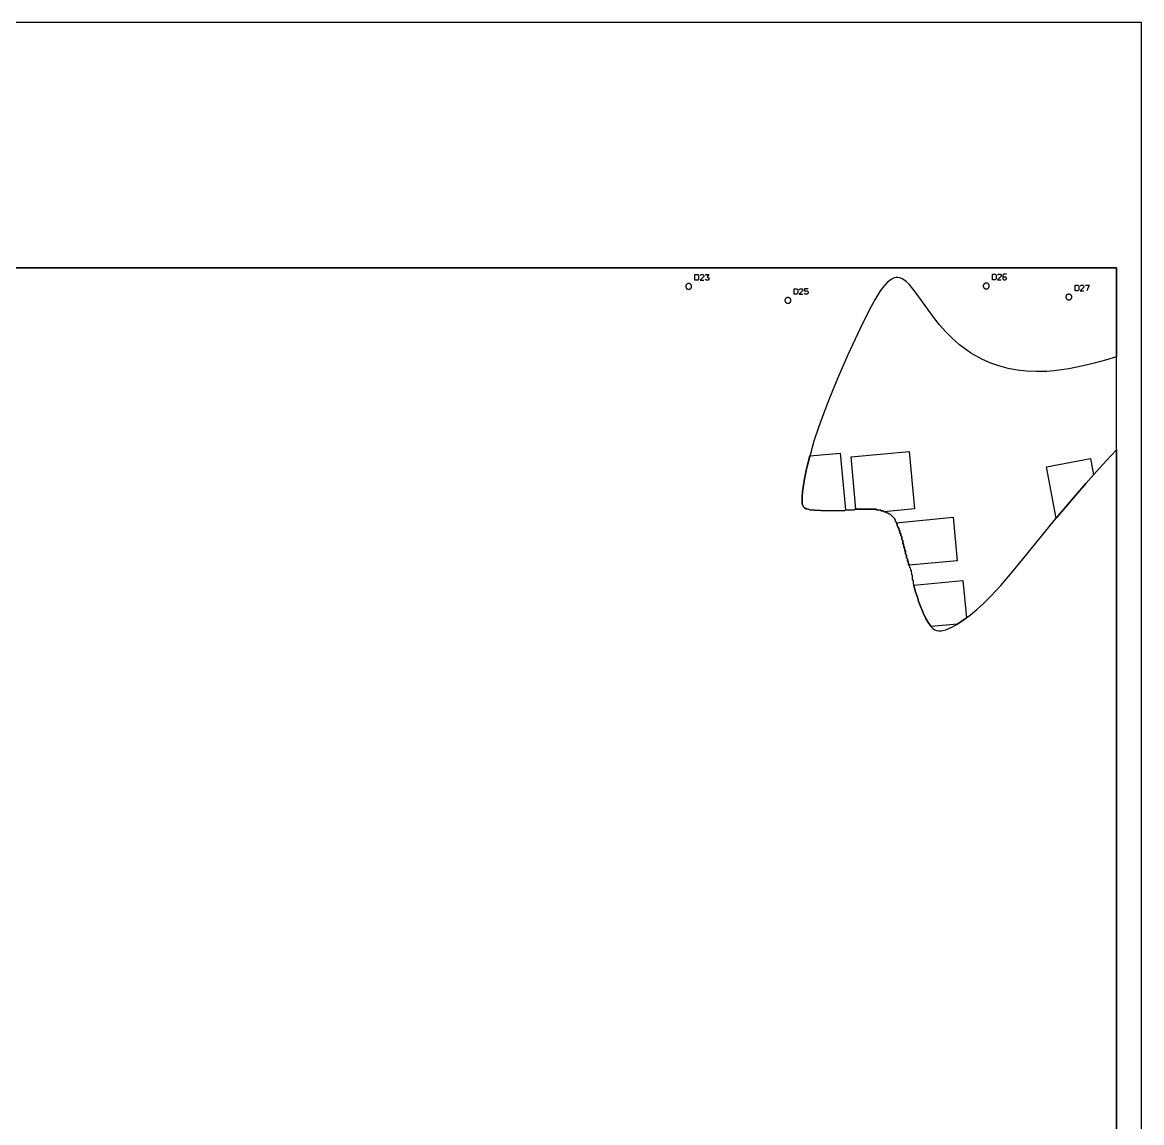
# Model space of a CAD drawing. Header units: millimetres. Extents: x 0 to 1219, y 0 to 1240.
# Drawn here: x 610 to 1219, y 620 to 1219 of the extents above; entities that cross this region are included whole.
import ezdxf

# ---------------------------------------------------------------- set-up
doc = ezdxf.new("R2010")
doc.units = ezdxf.units.MM
for name, color, linetype in [('CUT_DOWEL_3.2', 2, 'Continuous'), ('CUT_OUTER', 1, 'Continuous'), ('ENGRAVE_BLDG_BOX', 5, 'Continuous'), ('ENGRAVE_BLDG_FOOTPRINT', 8, 'Continuous'), ('ENGRAVE_NEXT', 3, 'Continuous'), ('ENGRAVE_TEXT', 2, 'Continuous'), ('SHEET_EDGE', 7, 'Continuous')]:
    doc.layers.add(name, color=color, linetype=linetype)

msp = doc.modelspace()

# ---------------------------------------------------------------- linework, layer by layer
at = {"layer": 'CUT_DOWEL_3.2'}
for points in [[(974.13, 1075.36), (974.12, 1075.57), (974.08, 1075.78), (974.01, 1075.97), (973.92, 1076.16), (973.8, 1076.34), (973.67, 1076.49), (973.51, 1076.63), (973.33, 1076.75), (973.15, 1076.84), (972.95, 1076.91), (972.74, 1076.95), (972.53, 1076.96), (972.33, 1076.95), (972.12, 1076.91), (971.92, 1076.84), (971.73, 1076.75), (971.56, 1076.63), (971.4, 1076.49), (971.27, 1076.34), (971.15, 1076.16), (971.06, 1075.97), (970.99, 1075.78), (970.95, 1075.57), (970.93, 1075.36), (970.95, 1075.15), (970.99, 1074.95), (971.06, 1074.75), (971.15, 1074.56), (971.27, 1074.39), (971.4, 1074.23), (971.56, 1074.09), (971.73, 1073.98), (971.92, 1073.88), (972.12, 1073.82), (972.33, 1073.78), (972.53, 1073.76), (972.74, 1073.78), (972.95, 1073.82), (973.15, 1073.88), (973.33, 1073.98), (973.51, 1074.09), (973.67, 1074.23), (973.8, 1074.39), (973.92, 1074.56), (974.01, 1074.75), (974.08, 1074.95), (974.12, 1075.15), (974.13, 1075.36)], [(1136.17, 1075.56), (1136.16, 1075.77), (1136.12, 1075.98), (1136.05, 1076.18), (1135.96, 1076.36), (1135.84, 1076.54), (1135.71, 1076.69), (1135.55, 1076.83), (1135.37, 1076.95), (1135.19, 1077.04), (1134.99, 1077.11), (1134.78, 1077.15), (1134.57, 1077.16), (1134.37, 1077.15), (1134.16, 1077.11), (1133.96, 1077.04), (1133.77, 1076.95), (1133.6, 1076.83), (1133.44, 1076.69), (1133.3, 1076.54), (1133.19, 1076.36), (1133.1, 1076.18), (1133.03, 1075.98), (1132.99, 1075.77), (1132.97, 1075.56), (1132.99, 1075.35), (1133.03, 1075.15), (1133.1, 1074.95), (1133.19, 1074.76), (1133.3, 1074.59), (1133.44, 1074.43), (1133.6, 1074.29), (1133.77, 1074.18), (1133.96, 1074.08), (1134.16, 1074.02), (1134.37, 1073.98), (1134.57, 1073.96), (1134.78, 1073.98), (1134.99, 1074.02), (1135.19, 1074.08), (1135.37, 1074.18), (1135.55, 1074.29), (1135.71, 1074.43), (1135.84, 1074.59), (1135.96, 1074.76), (1136.05, 1074.95), (1136.12, 1075.15), (1136.16, 1075.35), (1136.17, 1075.56)], [(1028.13, 1067.73), (1028.12, 1067.94), (1028.08, 1068.15), (1028.01, 1068.34), (1027.92, 1068.53), (1027.8, 1068.71), (1027.67, 1068.86), (1027.51, 1069), (1027.33, 1069.12), (1027.15, 1069.21), (1026.95, 1069.28), (1026.74, 1069.32), (1026.53, 1069.33), (1026.33, 1069.32), (1026.12, 1069.28), (1025.92, 1069.21), (1025.73, 1069.12), (1025.56, 1069), (1025.4, 1068.86), (1025.27, 1068.71), (1025.15, 1068.53), (1025.06, 1068.34), (1024.99, 1068.15), (1024.95, 1067.94), (1024.93, 1067.73), (1024.95, 1067.52), (1024.99, 1067.32), (1025.06, 1067.12), (1025.15, 1066.93), (1025.27, 1066.76), (1025.4, 1066.6), (1025.56, 1066.46), (1025.73, 1066.35), (1025.92, 1066.25), (1026.12, 1066.19), (1026.33, 1066.15), (1026.53, 1066.13), (1026.74, 1066.15), (1026.95, 1066.19), (1027.15, 1066.25), (1027.33, 1066.35), (1027.51, 1066.46), (1027.67, 1066.6), (1027.8, 1066.76), (1027.92, 1066.93), (1028.01, 1067.12), (1028.08, 1067.32), (1028.12, 1067.52), (1028.13, 1067.73)], [(1181.17, 1069.56), (1181.16, 1069.77), (1181.12, 1069.98), (1181.05, 1070.18), (1180.96, 1070.36), (1180.84, 1070.54), (1180.71, 1070.69), (1180.55, 1070.83), (1180.37, 1070.95), (1180.19, 1071.04), (1179.99, 1071.11), (1179.78, 1071.15), (1179.57, 1071.16), (1179.37, 1071.15), (1179.16, 1071.11), (1178.96, 1071.04), (1178.77, 1070.95), (1178.6, 1070.83), (1178.44, 1070.69), (1178.3, 1070.54), (1178.19, 1070.36), (1178.1, 1070.18), (1178.03, 1069.98), (1177.99, 1069.77), (1177.97, 1069.56), (1177.99, 1069.35), (1178.03, 1069.15), (1178.1, 1068.95), (1178.19, 1068.76), (1178.3, 1068.59), (1178.44, 1068.43), (1178.6, 1068.29), (1178.77, 1068.18), (1178.96, 1068.08), (1179.16, 1068.02), (1179.37, 1067.98), (1179.57, 1067.96), (1179.78, 1067.98), (1179.99, 1068.02), (1180.19, 1068.08), (1180.37, 1068.18), (1180.55, 1068.29), (1180.71, 1068.43), (1180.84, 1068.59), (1180.96, 1068.76), (1181.05, 1068.95), (1181.12, 1069.15), (1181.16, 1069.35), (1181.17, 1069.56)]]:
    msp.add_lwpolyline(points, close=True, dxfattribs=at)
at = {"layer": 'CUT_OUTER'}
msp.add_lwpolyline([(1205.5, 6), (1205.5, 1085.5), (6, 1085.5)], dxfattribs=at)
at = {"layer": 'ENGRAVE_BLDG_BOX'}
for points in [[(1055.02, 984.55), (1057.95, 953.57), (1057.79, 953.5), (1057.5, 953.22), (1056.5, 953.15), (1044.5, 953.31), (1041, 953.47), (1038.5, 953.73), (1037.5, 953.92), (1036.5, 954.23), (1035.5, 954.8), (1035, 955.34), (1034.65, 956), (1034.38, 957), (1034.23, 959), (1034.3, 961), (1034.53, 963.5), (1035.42, 969.5), (1036.73, 976), (1038.46, 982.98), (1055.02, 984.55)], [(1060.93, 982.48), (1092.53, 985.47), (1095.48, 954.21), (1078.92, 952.64), (1078.5, 953.03), (1077.5, 953.06), (1077, 953.53), (1075, 953.57), (1074.5, 954.04), (1063.62, 954.07), (1060.93, 982.48)], [(1167.33, 976.99), (1191.33, 981.56), (1193.01, 972.76), (1188.78, 968), (1183.13, 961.5), (1172.65, 949.04), (1167.33, 976.99)], [(1116.56, 949.59), (1118.8, 925.94), (1092.63, 923.46), (1092.62, 923.5), (1092.23, 924), (1092.1, 925.5), (1091.7, 926), (1091.6, 927), (1091.2, 927.5), (1091.09, 929), (1090.68, 929.5), (1090.58, 931), (1090.16, 931.5), (1090.07, 933), (1089.64, 933.5), (1089.57, 935), (1089.13, 935.5), (1089.06, 937), (1088.62, 937.5), (1088.55, 939), (1088.1, 939.5), (1088.05, 940.5), (1087.59, 941), (1087.55, 942), (1087.08, 942.5), (1087.04, 943.5), (1086.57, 944), (1086.5, 944.58), (1086.08, 945), (1086.04, 946), (1085.56, 946.5), (1085.54, 946.65), (1116.56, 949.59)], [(1205.5, 911.29), (1205.5, 938.43), (1205.5, 938.43), (1205.5, 911.29), (1205.5, 911.29)], [(1104.57, 890.02), (1104, 890.73), (1103, 892.3), (1101.73, 894.5), (1100.28, 897.5), (1098.2, 902.5), (1097.5, 904.5), (1097.32, 905.5), (1097.07, 906), (1096.81, 907), (1096.55, 907.5), (1096.29, 908.5), (1095.87, 909.5), (1095.75, 910.5), (1095.48, 911), (1095.33, 911.5), (1095.22, 912.5), (1095.18, 912.57), (1121.82, 915.09), (1123.74, 894.78), (1122.5, 893.85), (1118.7, 891.36), (1104.57, 890.02)], [(1205.5, 908.43), (1205.5, 884.97), (1205.5, 884.97), (1205.5, 908.43), (1205.5, 908.43)], [(1205.5, 881.49), (1205.5, 855.13), (1205.5, 855.13), (1205.5, 881.49), (1205.5, 881.49)]]:
    msp.add_lwpolyline(points, close=True, dxfattribs=at)
at = {"layer": 'ENGRAVE_BLDG_FOOTPRINT'}
for points in [[(1055.02, 984.55), (1057.95, 953.57), (1057.79, 953.5), (1057.5, 953.22), (1056.5, 953.15), (1044.5, 953.31), (1041, 953.47), (1038.5, 953.73), (1037.5, 953.92), (1036.5, 954.23), (1035.5, 954.8), (1035, 955.34), (1034.65, 956), (1034.38, 957), (1034.23, 959), (1034.3, 961), (1034.53, 963.5), (1035.42, 969.5), (1036.73, 976), (1038.46, 982.98), (1055.02, 984.55)], [(1060.93, 982.48), (1092.53, 985.47), (1095.48, 954.21), (1078.92, 952.64), (1078.5, 953.03), (1077.5, 953.06), (1077, 953.53), (1075, 953.57), (1074.5, 954.04), (1063.62, 954.07), (1060.93, 982.48)], [(1193.01, 972.76), (1188.78, 968), (1183.13, 961.5), (1172.65, 949.04), (1167.33, 976.99), (1191.33, 981.56), (1193.01, 972.76)], [(1116.56, 949.59), (1118.8, 925.94), (1092.63, 923.46), (1092.62, 923.5), (1092.23, 924), (1092.1, 925.5), (1091.7, 926), (1091.6, 927), (1091.2, 927.5), (1091.09, 929), (1090.68, 929.5), (1090.58, 931), (1090.16, 931.5), (1090.07, 933), (1089.64, 933.5), (1089.57, 935), (1089.13, 935.5), (1089.06, 937), (1088.62, 937.5), (1088.55, 939), (1088.1, 939.5), (1088.05, 940.5), (1087.59, 941), (1087.55, 942), (1087.08, 942.5), (1087.04, 943.5), (1086.57, 944), (1086.5, 944.58), (1086.08, 945), (1086.04, 946), (1085.56, 946.5), (1085.54, 946.65), (1116.56, 949.59)], [(1205.5, 938.43), (1205.5, 911.29), (1205.5, 911.29), (1205.5, 938.43), (1205.5, 938.43)], [(1104.57, 890.02), (1104, 890.73), (1103, 892.3), (1101.73, 894.5), (1100.28, 897.5), (1098.2, 902.5), (1097.5, 904.5), (1097.32, 905.5), (1097.07, 906), (1096.81, 907), (1096.55, 907.5), (1096.29, 908.5), (1095.87, 909.5), (1095.75, 910.5), (1095.48, 911), (1095.33, 911.5), (1095.22, 912.5), (1095.18, 912.57), (1121.82, 915.09), (1123.74, 894.78), (1122.5, 893.85), (1118.7, 891.36), (1104.57, 890.02)], [(1205.5, 884.97), (1205.5, 908.43), (1205.5, 908.43), (1205.5, 884.97), (1205.5, 884.97)], [(1205.5, 855.13), (1205.5, 881.49), (1205.5, 881.49), (1205.5, 855.13), (1205.5, 855.13)]]:
    msp.add_lwpolyline(points, close=True, dxfattribs=at)
at = {"layer": 'ENGRAVE_NEXT'}
msp.add_lwpolyline([(57.42, 1085.5), (1205.5, 1085.5), (1205.5, 1036.95), (1199.5, 1035.18), (1194, 1033.67), (1189, 1032.4), (1184, 1031.29), (1179.5, 1030.44), (1175.5, 1029.83), (1171.5, 1029.37), (1167.5, 1029.08), (1162, 1028.96), (1156.5, 1029.2), (1151.5, 1029.77), (1146.5, 1030.7), (1144, 1031.31), (1141.5, 1032.02), (1137, 1033.6), (1132.5, 1035.57), (1128.5, 1037.69), (1126, 1039.22), (1124, 1040.56), (1120, 1043.59), (1116, 1047.12), (1112.5, 1050.65), (1109, 1054.63), (1106, 1058.39), (1102.5, 1063.13), (1096.93, 1071), (1094.68, 1074), (1092.53, 1076.5), (1090.95, 1078), (1089.61, 1079), (1088.73, 1079.5), (1087.5, 1079.98), (1086.5, 1080.17), (1085.5, 1080.16), (1084.5, 1079.95), (1083.39, 1079.5), (1082, 1078.63), (1080.68, 1077.5), (1079.27, 1076), (1078.06, 1074.5), (1076.64, 1072.5), (1073.86, 1068), (1070.62, 1062), (1065.71, 1052), (1059.23, 1038), (1053.71, 1025.5), (1049.14, 1014.5), (1045.85, 1006), (1043.18, 998.5), (1040.75, 991), (1038.59, 983.5), (1036.73, 976), (1035.42, 969.5), (1034.53, 963.5), (1034.3, 961), (1034.23, 959), (1034.38, 957), (1034.65, 956), (1035, 955.34), (1035.5, 954.8), (1036.5, 954.23), (1037.5, 953.92), (1038.5, 953.73), (1041, 953.47), (1044.5, 953.31), (1056.5, 953.15), (1057.5, 953.22), (1057.79, 953.5), (1058, 953.6), (1062.5, 953.65), (1063, 954.07), (1074.5, 954.04), (1075, 953.57), (1077, 953.53), (1077.5, 953.06), (1078.5, 953.03), (1079, 952.56), (1080, 952.53), (1080.5, 952.05), (1081, 952.03), (1081.5, 951.55), (1082.04, 951.5), (1084.53, 949), (1084.55, 948.5), (1085.03, 948), (1085.06, 947.5), (1085.5, 947.06), (1085.56, 946.5), (1086.04, 946), (1086.08, 945), (1086.5, 944.58), (1086.57, 944), (1087.04, 943.5), (1087.08, 942.5), (1087.55, 942), (1087.59, 941), (1088.05, 940.5), (1088.1, 939.5), (1088.55, 939), (1088.62, 937.5), (1089.06, 937), (1089.13, 935.5), (1089.57, 935), (1089.64, 933.5), (1090.07, 933), (1090.16, 931.5), (1090.58, 931), (1090.68, 929.5), (1091.09, 929), (1091.2, 927.5), (1091.6, 927), (1091.7, 926), (1092.1, 925.5), (1092.23, 924), (1092.62, 923.5), (1092.73, 922.5), (1093.13, 922), (1093.24, 921), (1093.62, 920.5), (1093.79, 918.5), (1094.15, 918), (1094.26, 916), (1094.37, 915.5), (1094.69, 915), (1094.8, 913.5), (1094.93, 913), (1095.22, 912.5), (1095.33, 911.5), (1095.48, 911), (1095.75, 910.5), (1095.87, 909.5), (1096.29, 908.5), (1096.55, 907.5), (1096.81, 907), (1097.07, 906), (1097.32, 905.5), (1097.5, 904.5), (1098.2, 902.5), (1100.28, 897.5), (1101.73, 894.5), (1103, 892.3), (1104, 890.73), (1105, 889.48), (1105.5, 888.99), (1106.5, 888.25), (1107.5, 887.83), (1108.5, 887.64), (1110, 887.69), (1111, 887.88), (1112.5, 888.31), (1115.5, 889.58), (1118.5, 891.22), (1122.5, 893.85), (1126, 896.49), (1129.5, 899.42), (1133, 902.63), (1137, 906.59), (1142.5, 912.5), (1148.5, 919.43), (1154.5, 926.69), (1171.78, 948), (1183.13, 961.5), (1188.78, 968), (1194.56, 974.5), (1200.03, 980.5), (1205.5, 986.34), (1205.5, 6)], dxfattribs=at)
at = {"layer": 'ENGRAVE_TEXT'}
for points in [[(975.93, 1078.76), (975.93, 1081.76), (977.43, 1081.76), (977.93, 1081.26), (977.93, 1079.26), (977.43, 1078.76), (975.93, 1078.76)], [(978.73, 1081.26), (979.23, 1081.76), (980.23, 1081.76), (980.73, 1081.26), (980.73, 1080.76), (978.73, 1078.76), (980.73, 1078.76)], [(981.53, 1081.76), (983.53, 1081.76), (982.53, 1080.51), (983.53, 1080.01), (983.53, 1079.26), (983.03, 1078.76), (982.03, 1078.76), (981.53, 1079.26)], [(1137.97, 1078.96), (1137.97, 1081.96), (1139.47, 1081.96), (1139.97, 1081.46), (1139.97, 1079.46), (1139.47, 1078.96), (1137.97, 1078.96)], [(1140.77, 1081.46), (1141.27, 1081.96), (1142.27, 1081.96), (1142.77, 1081.46), (1142.77, 1080.96), (1140.77, 1078.96), (1142.77, 1078.96)], [(1145.57, 1081.96), (1144.07, 1081.96), (1143.57, 1081.46), (1143.57, 1079.46), (1144.07, 1078.96), (1145.07, 1078.96), (1145.57, 1079.46), (1145.57, 1079.96), (1145.07, 1080.46), (1144.07, 1080.46), (1143.57, 1079.96)], [(1029.93, 1071.13), (1029.93, 1074.13), (1031.43, 1074.13), (1031.93, 1073.63), (1031.93, 1071.63), (1031.43, 1071.13), (1029.93, 1071.13)], [(1032.73, 1073.63), (1033.23, 1074.13), (1034.23, 1074.13), (1034.73, 1073.63), (1034.73, 1073.13), (1032.73, 1071.13), (1034.73, 1071.13)], [(1037.53, 1074.13), (1035.53, 1074.13), (1035.53, 1072.88), (1037.03, 1072.88), (1037.53, 1072.38), (1037.53, 1071.63), (1037.03, 1071.13), (1036.03, 1071.13), (1035.53, 1071.63)], [(1182.97, 1072.96), (1182.97, 1075.96), (1184.47, 1075.96), (1184.97, 1075.46), (1184.97, 1073.46), (1184.47, 1072.96), (1182.97, 1072.96)], [(1185.77, 1075.46), (1186.27, 1075.96), (1187.27, 1075.96), (1187.77, 1075.46), (1187.77, 1074.96), (1185.77, 1072.96), (1187.77, 1072.96)], [(1188.57, 1075.96), (1190.57, 1075.96), (1189.32, 1072.96)]]:
    msp.add_lwpolyline(points, dxfattribs=at)
at = {"layer": 'SHEET_EDGE'}
msp.add_lwpolyline([(0, 0), (1219.2, 0), (1219.2, 1219.2), (0, 1219.2)], close=True, dxfattribs=at)

doc.saveas('drawing.dxf')
